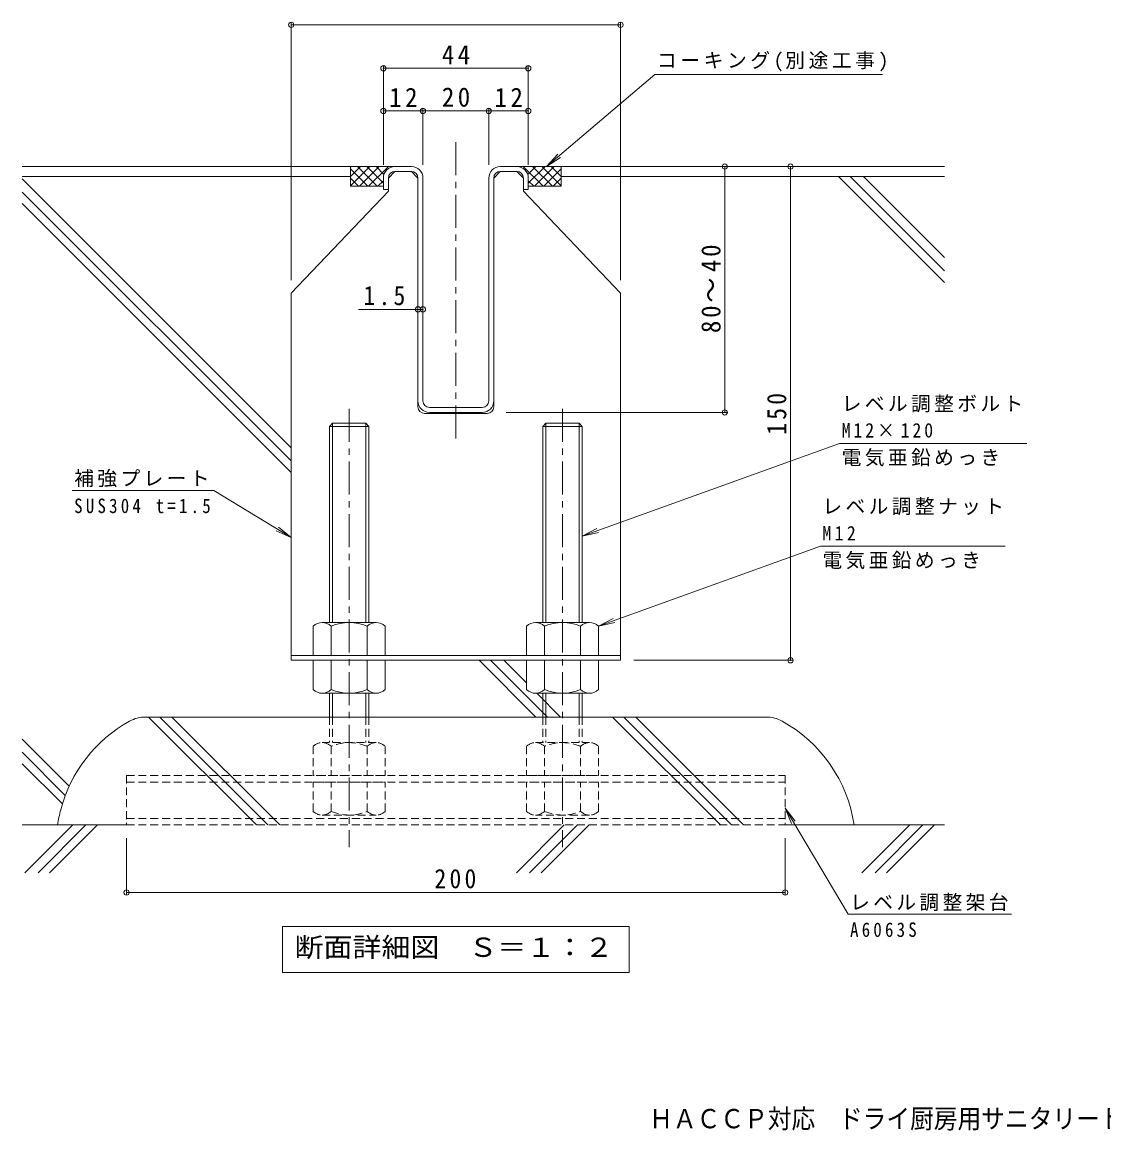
# Model space of a CAD drawing. Units: millimetres on the paper, enlarged 6 times, with parts at other scales. Extents: x -1089 to 1154, y -801 to 804.
# Drawn here: x -1064 to -78, y -801 to 209 of the extents above; entities that cross this region are included whole.
import ezdxf
from ezdxf.enums import TextEntityAlignment as Align

# ---------------------------------------------------------------- set-up
doc = ezdxf.new("R2010")
doc.units = ezdxf.units.MM
doc.header["$LTSCALE"] = 6
doc.header["$PDMODE"] = 32
doc.header["$PDSIZE"] = 4.8
doc.linetypes.add('CHAIN1', pattern=[8, 5, -1, 1, -1])
doc.linetypes.add('DASHED1', pattern=[1.8, 1.2, -0.6])
for name, color, linetype, lineweight in [('D-0', 4, 'Continuous', 13), ('D-1', 6, 'Continuous', 13), ('D-2', 2, 'Continuous', 18), ('D-3', 4, 'Continuous', 18), ('D-4', 7, 'Continuous', 13), ('D-5', 7, 'Continuous', 13), ('D-6', 6, 'Continuous', 13), ('D-F', 2, 'Continuous', 13)]:
    doc.layers.add(name, color=color, linetype=linetype, lineweight=lineweight)
doc.layers.add('F-5_F-5ﾚｲﾔ', color=2, linetype='Continuous')
doc.styles.add('ＭＳ ゴシック', font='')
doc.styles.get('ＭＳ ゴシック').set_extended_font_data('MS Gothic')

msp = doc.modelspace()

# ---------------------------------------------------------------- linework, layer by layer
at = {"layer": 'D-0', "color": 3, "linetype": 'CHAIN1'}
msp.add_line((-668.449, 99.828), (-668.449, -171.432), dxfattribs=at)
at = {"layer": 'D-0', "color": 3}
for p, q in [((-708.949, 77.657), (-723.949, 77.657)), ((-723.949, 73.158), (-708.949, 73.158)), ((-612.949, 77.657), (-627.948, 77.657)), ((-627.948, 73.158), (-612.949, 73.158)), ((-734.449, 56.658), (-734.449, 67.158)), ((-729.949, 67.158), (-729.949, 56.657)), ((-702.949, 67.158), (-702.949, 56.657)), ((-698.449, 67.158), (-698.449, -135.943)), ((-638.449, 67.158), (-638.449, -135.943)), ((-633.948, 67.158), (-633.948, 56.657)), ((-606.948, 67.158), (-606.948, 56.658)), ((-602.449, 56.658), (-602.449, 67.158)), ((-729.949, 56.658), (-734.449, 56.658)), ((-702.949, 56.657), (-702.949, -135.943)), ((-633.948, 56.657), (-633.948, -135.943)), ((-606.948, 56.658), (-602.449, 56.658)), ((-692.449, -141.943), (-644.448, -141.943)), ((-644.448, -146.443), (-692.449, -146.443))]:
    msp.add_line(p, q, dxfattribs=at)
at = {"layer": 'D-0', "linetype": 'DASHED1', "lineweight": 18}
for p, q in [((-798.49, -450.72), (-798.49, -477.342)), ((-741.017, -447.342), (-790.263, -447.342)), ((-782.036, -450.72), (-782.036, -477.342)), ((-749.244, -450.72), (-749.244, -477.342)), ((-732.79, -450.72), (-732.79, -477.342)), ((-604.106, -450.72), (-604.106, -477.342)), ((-595.879, -447.342), (-546.633, -447.342)), ((-587.652, -450.72), (-587.652, -477.342)), ((-554.861, -450.72), (-554.861, -477.342)), ((-538.406, -450.72), (-538.406, -477.342)), ((-732.79, -477.342), (-798.49, -477.342)), ((-798.49, -483.342), (-732.79, -483.342)), ((-798.49, -509.964), (-798.49, -483.342)), ((-782.036, -509.964), (-782.036, -483.342)), ((-749.244, -509.964), (-749.244, -483.342)), ((-732.79, -509.964), (-732.79, -483.342)), ((-604.106, -477.342), (-538.406, -477.342)), ((-604.106, -509.964), (-604.106, -483.342)), ((-538.406, -483.342), (-604.106, -483.342)), ((-587.652, -509.964), (-587.652, -483.342)), ((-554.861, -509.964), (-554.861, -483.342)), ((-538.406, -509.964), (-538.406, -483.342)), ((-790.263, -513.342), (-741.017, -513.342)), ((-546.633, -513.342), (-595.879, -513.342))]:
    msp.add_line(p, q, dxfattribs=at)
at = {"layer": 'D-0', "color": 2, "linetype": 'DASHED1', "lineweight": 18}
for p, q in [((-968.448, -483.342), (-368.449, -483.342)), ((-968.448, -516.342), (-368.449, -516.342))]:
    msp.add_line(p, q, dxfattribs=at)
for points in [[(-968.448, -477.342), (-968.448, -522.342), (-368.449, -522.342)], [(-968.448, -477.342), (-368.449, -477.342), (-368.449, -522.342)]]:
    msp.add_lwpolyline(points, dxfattribs=at)
at = {"layer": 'D-0', "color": 3}
for centre, radius, start, end in [((-723.949, 67.158), 10.5, 90, 180), ((-723.949, 67.158), 6, 90, 180), ((-708.949, 67.158), 10.5, 0, 90), ((-708.949, 67.158), 6, 0, 90), ((-627.948, 67.158), 10.5, 90, 180), ((-627.948, 67.158), 6, 90, 180), ((-612.949, 67.158), 10.5, 0, 90), ((-612.949, 67.158), 6, 0, 90), ((-692.449, -135.943), 10.5, 180, 270), ((-692.449, -135.943), 6, 180, 270), ((-644.448, -135.943), 10.5, 270, 0), ((-644.448, -135.943), 6, 270, 0)]:
    msp.add_arc(centre, radius, start, end, dxfattribs=at)
at = {"layer": 'D-0', "linetype": 'DASHED1', "lineweight": 18}
for centre, radius, start, end in [((-790.263, -459.052), 11.709, 45.3618, 134.63869), ((-765.64, -488.826), 41.484, 66.71968, 113.28018), ((-741.017, -459.052), 11.709, 45.36102, 134.63869), ((-595.879, -459.052), 11.709, 45.36131, 134.63898), ((-571.256, -488.826), 41.484, 66.71982, 113.28032), ((-546.633, -459.052), 11.709, 45.36131, 134.6382), ((-790.263, -501.633), 11.709, 225.36102, 314.63869), ((-765.64, -471.858), 41.484, 246.71968, 293.28018), ((-741.017, -501.633), 11.709, 225.3618, 314.63869), ((-595.879, -501.633), 11.709, 225.36131, 314.6382), ((-571.256, -471.858), 41.484, 246.71982, 293.28032), ((-546.633, -501.633), 11.709, 225.36131, 314.63898)]:
    msp.add_arc(centre, radius, start, end, dxfattribs=at)
at = {"layer": 'D-1'}
for p, q in [((-729.949, 67.158), (-723.949, 73.158)), ((-708.949, 73.158), (-702.949, 67.158)), ((-627.948, 73.158), (-633.948, 67.158)), ((-612.949, 73.158), (-606.948, 67.158)), ((-729.949, 55.158), (-818.448, -37.842)), ((-729.949, 56.658), (-729.949, 55.158)), ((-818.448, -372.342), (-818.448, -37.842)), ((-518.448, -372.342), (-518.448, -37.842)), ((-702.949, -141.342), (-702.949, -135.943)), ((-633.948, -141.342), (-633.948, -135.943)), ((-639.949, -147.342), (-696.949, -147.342)), ((-518.448, -367.842), (-818.448, -367.842)), ((-518.448, -372.342), (-818.448, -372.342))]:
    msp.add_line(p, q, dxfattribs=at)
msp.add_lwpolyline([(-606.948, 56.658), (-606.948, 55.158), (-518.448, -37.842)], dxfattribs=at)
for centre, start, end in [((-696.949, -141.342), 180, 270), ((-639.949, -141.342), 270, 0)]:
    msp.add_arc(centre, 6, start, end, dxfattribs=at)
at = {"layer": 'D-2'}
for p, q in [((-798.49, -341.22), (-798.49, -367.842)), ((-790.263, -337.842), (-741.017, -337.842)), ((-782.036, -341.22), (-782.036, -367.842)), ((-749.245, -341.22), (-749.245, -367.842)), ((-732.79, -341.22), (-732.79, -367.842)), ((-604.107, -341.22), (-604.107, -367.842)), ((-546.634, -337.842), (-595.88, -337.842)), ((-587.652, -341.22), (-587.652, -367.842)), ((-554.861, -341.22), (-554.861, -367.842)), ((-538.406, -341.22), (-538.406, -367.842)), ((-798.49, -367.842), (-732.79, -367.842)), ((-798.49, -372.342), (-732.79, -372.342)), ((-798.49, -398.965), (-798.49, -372.342)), ((-782.036, -398.965), (-782.036, -372.342)), ((-749.245, -398.965), (-749.245, -372.342)), ((-732.79, -398.965), (-732.79, -372.342)), ((-538.406, -367.842), (-604.107, -367.842)), ((-604.107, -398.965), (-604.107, -372.342)), ((-538.406, -372.342), (-604.107, -372.342)), ((-587.652, -398.965), (-587.652, -372.342)), ((-554.861, -398.965), (-554.861, -372.342)), ((-538.406, -398.965), (-538.406, -372.342)), ((-790.263, -402.343), (-741.017, -402.343)), ((-546.634, -402.343), (-595.88, -402.343))]:
    msp.add_line(p, q, dxfattribs=at)
for centre, radius, start, end in [((-790.263, -349.551), 11.709, 45.3613, 134.63896), ((-765.64, -379.326), 41.484, 66.7198, 113.2803), ((-741.017, -349.551), 11.709, 45.3613, 134.63818), ((-595.88, -349.551), 11.709, 45.36182, 134.6387), ((-571.257, -379.326), 41.484, 66.7197, 113.2802), ((-546.634, -349.551), 11.709, 45.36104, 134.6387), ((-790.263, -390.634), 11.709, 225.36104, 314.6387), ((-765.64, -360.859), 41.484, 246.7197, 293.2802), ((-741.017, -390.633), 11.709, 225.36182, 314.6387), ((-595.88, -390.633), 11.709, 225.3613, 314.63818), ((-571.257, -360.859), 41.484, 246.7198, 293.2803), ((-546.634, -390.634), 11.709, 225.3613, 314.63896)]:
    msp.add_arc(centre, radius, start, end, dxfattribs=at)
at = {"layer": 'D-3', "linetype": 'CHAIN1'}
for p, q in [((-765.64, -143.2), (-765.64, -542.518)), ((-571.257, -143.2), (-571.257, -542.518))]:
    msp.add_line(p, q, dxfattribs=at)
at = {"layer": 'D-3'}
for p, q in [((-747.641, -159.182), (-783.641, -159.182)), ((-780.8, -156.342), (-780.8, -337.841)), ((-750.481, -156.342), (-780.8, -156.342)), ((-750.481, -156.342), (-750.481, -337.841)), ((-586.416, -156.342), (-589.256, -159.182)), ((-589.256, -159.182), (-553.256, -159.182)), ((-589.256, -159.182), (-589.256, -337.841)), ((-586.416, -156.342), (-556.097, -156.342)), ((-586.416, -156.342), (-586.416, -337.841)), ((-556.097, -156.342), (-556.097, -337.841)), ((-556.097, -156.342), (-553.256, -159.182)), ((-553.256, -159.182), (-553.256, -337.841)), ((-783.641, -402.342), (-783.641, -424.017)), ((-780.8, -402.342), (-780.8, -424.017)), ((-750.481, -402.342), (-750.481, -424.017)), ((-747.641, -402.342), (-747.641, -424.017)), ((-589.256, -402.342), (-589.256, -424.017)), ((-586.416, -402.342), (-586.416, -424.017)), ((-556.097, -402.342), (-556.097, -424.017)), ((-553.256, -402.342), (-553.256, -424.017))]:
    msp.add_line(p, q, dxfattribs=at)
at = {"layer": 'D-3', "linetype": 'DASHED1'}
for p, q in [((-783.641, -424.017), (-783.641, -447.342)), ((-780.8, -424.017), (-780.8, -447.342)), ((-750.481, -424.017), (-750.481, -447.342)), ((-747.641, -424.017), (-747.641, -447.342)), ((-589.256, -424.017), (-589.256, -447.342)), ((-586.416, -424.017), (-586.416, -447.342)), ((-556.097, -424.017), (-556.097, -447.342)), ((-553.256, -424.017), (-553.256, -447.342))]:
    msp.add_line(p, q, dxfattribs=at)
at = {"layer": 'D-3'}
for points in [[(-780.8, -156.342), (-783.641, -159.182), (-783.641, -337.841)], [(-750.481, -156.342), (-747.641, -159.182), (-747.641, -337.841)]]:
    msp.add_lwpolyline(points, dxfattribs=at)
at = {"layer": 'D-4'}
for p, q in [((-818.448, 208.617), (-818.448, -25.842)), ((-818.448, 206.817), (-518.448, 206.817)), ((-518.448, 208.617), (-518.448, -25.842)), ((-734.449, 169.032), (-734.449, 79.158)), ((-734.449, 167.232), (-602.449, 167.232)), ((-602.449, 169.032), (-602.449, 79.158)), ((-734.449, 128.301), (-698.449, 128.301)), ((-698.449, 130.101), (-698.449, 79.158)), ((-698.449, 128.301), (-638.448, 128.301)), ((-638.448, 130.101), (-638.448, 79.158)), ((-638.448, 128.301), (-602.449, 128.301)), ((-423.434, 77.658), (-423.434, -146.443)), ((-363.556, 77.658), (-363.556, -372.342)), ((-702.949, -52.538), (-757.214, -52.538)), ((-702.949, -52.538), (-698.449, -52.538)), ((-421.634, -146.443), (-622.689, -146.443)), ((-361.756, -372.342), (-506.448, -372.342)), ((-968.448, -585.721), (-968.448, -534.342)), ((-368.449, -585.721), (-368.449, -534.342)), ((-968.448, -583.921), (-368.449, -583.921))]:
    msp.add_line(p, q, dxfattribs=at)
for p in [(-818.448, 206.817), (-518.448, 206.817), (-734.449, 167.232), (-602.449, 167.232), (-734.449, 128.301), (-698.449, 128.301), (-638.448, 128.301), (-602.449, 128.301), (-423.434, 77.658), (-363.556, 77.658), (-702.949, -52.538), (-698.449, -52.538), (-423.434, -146.443), (-363.556, -372.342), (-968.448, -583.921), (-368.449, -583.921)]:
    msp.add_point(p, dxfattribs=at)
at = {"layer": 'D-5'}
for p, q in [((-487.05, 161.476), (-279.865, 161.476)), ((-585.725, 77.658), (-573.123, 85.794)), ((-318.84, -174.807), (-148.351, -174.807)), ((-818.448, -260.27), (-830.14, -250.873)), ((-553.256, -259.094), (-538.599, -255.905)), ((-336.384, -268.402), (-167.883, -268.402)), ((-538.407, -341.22), (-523.752, -338.019)), ((-368.449, -507.14), (-362.548, -520.93)), ((-311.166, -603.753), (-162.237, -603.753)), ((-826.249, -614.867), (-510.649, -614.867)), ((-826.249, -614.867), (-826.249, -656.867)), ((-510.649, -614.867), (-510.649, -656.867)), ((-826.249, -656.867), (-510.649, -656.867))]:
    msp.add_line(p, q, dxfattribs=at)
for points in [[(-487.05, 161.476), (-585.725, 77.658), (-575.658, 88.778)], [(-318.84, -174.807), (-553.256, -259.094), (-539.924, -252.22)], [(-1018.005, -217.51), (-888.797, -217.51), (-818.448, -260.27), (-832.174, -254.219)], [(-336.384, -268.402), (-538.407, -341.22), (-525.08, -334.335)], [(-311.166, -603.753), (-368.449, -507.14), (-359.18, -518.933)]]:
    msp.add_lwpolyline(points, dxfattribs=at)
at = {"layer": 'D-6'}
for p, q in [((-723.949, 77.658), (-1063.53, 77.658)), ((-764.449, 59.658), (-764.449, 77.658)), ((-764.449, 60.056), (-746.846, 77.658)), ((-764.449, 68.541), (-755.332, 77.658)), ((-764.449, 77.026), (-763.817, 77.658)), ((-764.449, 75.467), (-748.64, 59.658)), ((-758.154, 77.658), (-740.154, 59.658)), ((-756.361, 59.658), (-738.361, 77.658)), ((-749.669, 77.658), (-734.449, 62.437)), ((-747.876, 59.658), (-730.063, 77.47)), ((-741.184, 77.658), (-733.933, 70.407)), ((-223.135, 77.658), (-612.949, 77.658)), ((-589.021, 59.658), (-606.834, 77.47)), ((-595.713, 77.658), (-602.964, 70.407)), ((-587.228, 77.658), (-602.449, 62.437)), ((-580.536, 59.658), (-598.536, 77.658)), ((-578.743, 77.658), (-596.743, 59.658)), ((-572.449, 60.056), (-590.051, 77.658)), ((-572.449, 75.467), (-588.257, 59.658)), ((-572.449, 68.541), (-581.565, 77.658)), ((-572.449, 77.026), (-573.08, 77.658)), ((-572.449, 59.658), (-572.449, 77.658)), ((-764.449, 68.658), (-1063.53, 68.658)), ((-818.448, -178.604), (-1063.53, 66.478)), ((-764.449, 66.981), (-757.125, 59.658)), ((-739.39, 59.658), (-734.449, 64.6)), ((-597.507, 59.658), (-602.449, 64.6)), ((-572.449, 66.981), (-579.772, 59.658)), ((-223.135, 68.658), (-572.449, 68.658)), ((-223.135, -27.959), (-319.752, 68.658)), ((-223.135, -17.441), (-309.234, 68.658)), ((-223.135, -5.389), (-297.182, 68.658)), ((-818.448, -190.657), (-1063.53, 54.425)), ((-764.449, 59.658), (-734.449, 59.658)), ((-572.449, 59.658), (-602.449, 59.658)), ((-818.448, -201.174), (-1063.53, 43.908)), ((-595.606, -424.017), (-647.28, -372.342)), ((-585.088, -424.017), (-636.763, -372.342)), ((-604.107, -392.945), (-624.71, -372.342)), ((-573.036, -424.017), (-594.71, -402.343)), ((-1020.693, -486.952), (-1063.53, -444.115)), ((-1024.259, -495.439), (-1063.53, -456.167)), ((-1026.945, -503.27), (-1063.53, -466.685)), ((-968.448, -522.342), (-1063.53, -522.342)), ((-1061.143, -565.959), (-1017.525, -522.342)), ((-1049.09, -565.959), (-1005.473, -522.342)), ((-1038.573, -565.959), (-994.955, -522.342)), ((-613.267, -565.959), (-569.649, -522.342)), ((-601.215, -565.959), (-557.597, -522.342)), ((-590.697, -565.959), (-547.079, -522.342)), ((-368.449, -522.342), (-223.135, -522.342)), ((-298.571, -565.959), (-254.954, -522.342)), ((-286.519, -565.959), (-242.901, -522.342)), ((-276.001, -565.959), (-232.384, -522.342))]:
    msp.add_line(p, q, dxfattribs=at)
at = {"layer": 'D-F', "color": 7}
for p, q in [((-951.142, -424.017), (-385.755, -424.017)), ((-948.327, -424.017), (-850.002, -522.342)), ((-938.203, -424.017), (-839.878, -522.342)), ((-927.253, -424.017), (-828.928, -522.342)), ((-525.68, -424.017), (-427.355, -522.342)), ((-515.556, -424.017), (-417.231, -522.342)), ((-504.606, -424.017), (-406.281, -522.342))]:
    msp.add_line(p, q, dxfattribs=at)
for centre, radius, start, end in [((-951.142, -454.017), 30, 90, 118.99313), ((-385.755, -454.017), 30, 61.00687, 90), ((-902.644, -541.534), 130.057, 118.99313, 165.2806), ((-434.253, -541.534), 130.057, 8.48615, 61.00687), ((-902.644, -541.534), 130.057, 165.2806, 171.51385)]:
    msp.add_arc(centre, radius, start, end, dxfattribs=at)

# ---------------------------------------------------------------- texts
at = {"layer": 'D-4', "color": 2, "char_height": 17.6, "attachment_point": 7, "style": 'ＭＳ ゴシック'}
for s, insert in [('\\T1.27;\\W0.95;44', (-681.199, 170.832)), ('\\T1.27;\\W0.95;12', (-729.199, 131.901)), ('\\T1.27;\\W0.95;20', (-681.199, 131.901)), ('\\T1.27;\\W0.95;12', (-633.198, 131.901)), ('\\T1.27;\\W0.9;1.5', (-752.644, -48.938)), ('\\T1.27;\\W0.9;200', (-687.949, -580.321))]:
    msp.add_mtext(s, dxfattribs=dict(at, insert=insert))
at = {"layer": 'D-4', "color": 2, "char_height": 17.6, "attachment_point": 7, "rotation": 90, "style": 'ＭＳ ゴシック'}
for s, insert in [('\\T1.22;\\W0.95;80～40', (-427.034, -74.142)), ('\\T1.27;\\W0.9;150', (-367.156, -166.842))]:
    msp.add_mtext(s, dxfattribs=dict(at, insert=insert))
at = {"layer": 'D-5', "color": 2, "style": 'ＭＳ ゴシック', "width": 1.1}
msp.add_text('断面詳細図\u3000Ｓ＝１：２', height=17.6, dxfattribs=at).set_placement((-815.449, -647.867), align=Align.BOTTOM_LEFT)
at = {"layer": 'D-5', "char_height": 13.2, "attachment_point": 7, "style": 'ＭＳ ゴシック'}
for s, insert in [('\\T1.18;コーキング(別途工事)', (-485.179, 164.331)), ('\\T1.17;レベル調整ボルト', (-316.97, -146.514)), ('\\T1.33;\\W0.9;M12×120', (-316.97, -169.5)), ('\\T1.17;電気亜鉛めっき', (-316.97, -195.662)), ('\\T1.17;補強プレート', (-1016.135, -214.655)), ('\\T1.39;\\W0.85;SUS304\\~t=1.5', (-1016.135, -238.365)), ('\\T1.17;レベル調整ナット', (-334.514, -240.109)), ('\\T1.38;\\W0.9;M12', (-334.514, -263.094)), ('\\T1.17;電気亜鉛めっき', (-334.514, -289.257)), ('\\T1.17;レベル調整架台', (-309.296, -600.898)), ('\\T1.39;\\W0.85;A6063S', (-309.296, -624.608))]:
    msp.add_mtext(s, dxfattribs=dict(at, insert=insert))
at = {"layer": 'F-5_F-5ﾚｲﾔ', "style": 'ＭＳ ゴシック', "width": 0.9}
msp.add_text('ＨＡＣＣＰ対応\u3000ドライ厨房用サニタリートラフ（ステンレス製） ＤＲＹ', height=17.6, dxfattribs=at).set_placement((-492.3, -804.088), align=Align.BOTTOM_LEFT)

doc.saveas('drawing.dxf')
